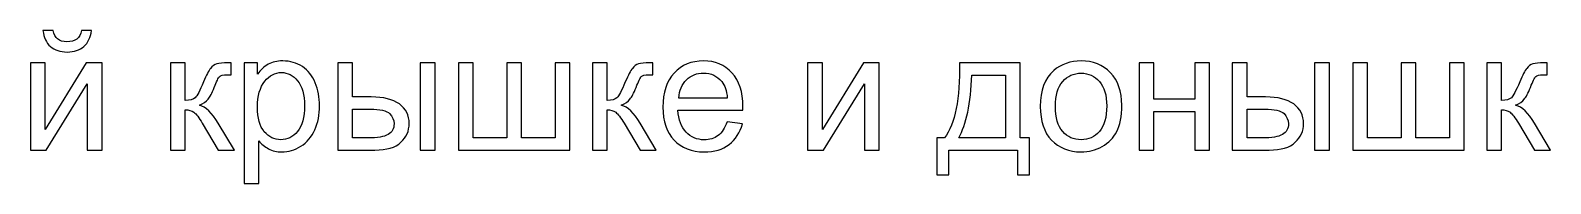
# Model space of a CAD drawing. Header units: millimetres. Extents: x -757 to 1128, y -558 to 127.
# Drawn here: x -25.5 to 51.2, y -210.4 to -202.7 of the extents above; entities that cross this region are included whole.
import ezdxf

# ---------------------------------------------------------------- set-up
doc = ezdxf.new("R2010")
doc.units = ezdxf.units.MM
doc.header["$MEASUREMENT"] = 0
doc.layers.add('Layer 1', color=7, linetype='Continuous')

msp = doc.modelspace()

# ---------------------------------------------------------------- linework, layer by layer
at = {"layer": 'Layer 1'}
for points, knots in [([(-22.9125, -202.6846), (-22.9125, -202.6846), (-22.4045, -202.6846), (-22.4045, -202.6846), (-22.4045, -202.6846), (-22.4454, -203.0331), (-22.5724, -203.3012), (-22.7841, -203.4875), (-22.7841, -203.4875), (-22.9958, -203.6752), (-23.2766, -203.7683), (-23.628, -203.7683), (-23.628, -203.7683), (-23.9807, -203.7683), (-24.263, -203.6752), (-24.4732, -203.4903), (-24.4732, -203.4903), (-24.6835, -203.3041), (-24.8105, -203.0359), (-24.8514, -202.6846), (-24.8514, -202.6846), (-24.8514, -202.6846), (-24.3434, -202.6846), (-24.3434, -202.6846), (-24.3434, -202.6846), (-24.3053, -202.8751), (-24.2277, -203.0176), (-24.1134, -203.1107), (-24.1134, -203.1107), (-23.9991, -203.2053), (-23.8439, -203.2518), (-23.6505, -203.2518), (-23.6505, -203.2518), (-23.4262, -203.2518), (-23.2568, -203.2067), (-23.1425, -203.115), (-23.1425, -203.115), (-23.0282, -203.0247), (-22.9506, -202.8807), (-22.9125, -202.6846)], [0, 0, 0, 0, 0.0909091, 0.0909091, 0.0909091, 0.0909091, 0.1818182, 0.1818182, 0.1818182, 0.1818182, 0.2727273, 0.2727273, 0.2727273, 0.2727273, 0.3636364, 0.3636364, 0.3636364, 0.3636364, 0.4545455, 0.4545455, 0.4545455, 0.4545455, 0.5454545, 0.5454545, 0.5454545, 0.5454545, 0.6363636, 0.6363636, 0.6363636, 0.6363636, 0.7272727, 0.7272727, 0.7272727, 0.7272727, 0.8181818, 0.8181818, 0.8181818, 0.8181818, 1, 1, 1, 1]), ([(-25.4864, -204.3102), (-25.4864, -204.3102), (-24.7413, -204.3102), (-24.7413, -204.3102), (-24.7413, -204.3102), (-24.7413, -204.3102), (-24.7413, -207.6616), (-24.7413, -207.6616), (-24.7413, -207.6616), (-24.7413, -207.6616), (-22.6712, -204.3102), (-22.6712, -204.3102), (-22.6712, -204.3102), (-22.6712, -204.3102), (-21.8711, -204.3102), (-21.8711, -204.3102), (-21.8711, -204.3102), (-21.8711, -204.3102), (-21.8711, -208.7044), (-21.8711, -208.7044), (-21.8711, -208.7044), (-21.8711, -208.7044), (-22.6162, -208.7044), (-22.6162, -208.7044), (-22.6162, -208.7044), (-22.6162, -208.7044), (-22.6162, -205.3742), (-22.6162, -205.3742), (-22.6162, -205.3742), (-22.6162, -205.3742), (-24.6835, -208.7044), (-24.6835, -208.7044), (-24.6835, -208.7044), (-24.6835, -208.7044), (-25.4864, -208.7044), (-25.4864, -208.7044), (-25.4864, -208.7044), (-25.4864, -208.7044), (-25.4864, -204.3102), (-25.4864, -204.3102)], [0, 0, 0, 0, 0.0909091, 0.0909091, 0.0909091, 0.0909091, 0.1818182, 0.1818182, 0.1818182, 0.1818182, 0.2727273, 0.2727273, 0.2727273, 0.2727273, 0.3636364, 0.3636364, 0.3636364, 0.3636364, 0.4545455, 0.4545455, 0.4545455, 0.4545455, 0.5454545, 0.5454545, 0.5454545, 0.5454545, 0.6363636, 0.6363636, 0.6363636, 0.6363636, 0.7272727, 0.7272727, 0.7272727, 0.7272727, 0.8181818, 0.8181818, 0.8181818, 0.8181818, 1, 1, 1, 1]), ([(-18.4125, -204.3102), (-18.4125, -204.3102), (-17.6674, -204.3102), (-17.6674, -204.3102), (-17.6674, -204.3102), (-17.6674, -204.3102), (-17.6674, -206.2067), (-17.6674, -206.2067), (-17.6674, -206.2067), (-17.4303, -206.2067), (-17.2638, -206.1616), (-17.1679, -206.0698), (-17.1679, -206.0698), (-17.0733, -205.9795), (-16.9336, -205.7157), (-16.7473, -205.2768), (-16.7473, -205.2768), (-16.6006, -204.9297), (-16.4821, -204.7011), (-16.3917, -204.591), (-16.3917, -204.591), (-16.3, -204.4809), (-16.1956, -204.4061), (-16.0771, -204.368), (-16.0771, -204.368), (-15.9571, -204.3299), (-15.7666, -204.3102), (-15.5056, -204.3102), (-15.5056, -204.3102), (-15.5056, -204.3102), (-15.356, -204.3102), (-15.356, -204.3102), (-15.356, -204.3102), (-15.356, -204.3102), (-15.356, -204.924), (-15.356, -204.924), (-15.356, -204.924), (-15.356, -204.924), (-15.5634, -204.9198), (-15.5634, -204.9198), (-15.5634, -204.9198), (-15.7596, -204.9198), (-15.8852, -204.9494), (-15.9402, -205.0073), (-15.9402, -205.0073), (-15.998, -205.068), (-16.0869, -205.2486), (-16.2055, -205.5491), (-16.2055, -205.5491), (-16.3184, -205.837), (-16.4214, -206.036), (-16.5159, -206.146), (-16.5159, -206.146), (-16.6091, -206.2561), (-16.7544, -206.3563), (-16.9505, -206.448), (-16.9505, -206.448), (-16.6302, -206.5341), (-16.3141, -206.8318), (-16.0037, -207.3427), (-16.0037, -207.3427), (-16.0037, -207.3427), (-15.1867, -208.7044), (-15.1867, -208.7044), (-15.1867, -208.7044), (-15.1867, -208.7044), (-16.0051, -208.7044), (-16.0051, -208.7044), (-16.0051, -208.7044), (-16.0051, -208.7044), (-16.8108, -207.3469), (-16.8108, -207.3469), (-16.8108, -207.3469), (-16.9731, -207.0717), (-17.1142, -206.8911), (-17.2342, -206.8036), (-17.2342, -206.8036), (-17.3555, -206.7161), (-17.4995, -206.6724), (-17.6674, -206.6724), (-17.6674, -206.6724), (-17.6674, -206.6724), (-17.6674, -208.7044), (-17.6674, -208.7044), (-17.6674, -208.7044), (-17.6674, -208.7044), (-18.4125, -208.7044), (-18.4125, -208.7044), (-18.4125, -208.7044), (-18.4125, -208.7044), (-18.4125, -204.3102), (-18.4125, -204.3102)], [0, 0, 0, 0, 0.0416667, 0.0416667, 0.0416667, 0.0416667, 0.0833333, 0.0833333, 0.0833333, 0.0833333, 0.125, 0.125, 0.125, 0.125, 0.1666667, 0.1666667, 0.1666667, 0.1666667, 0.2083333, 0.2083333, 0.2083333, 0.2083333, 0.25, 0.25, 0.25, 0.25, 0.2916667, 0.2916667, 0.2916667, 0.2916667, 0.3333333, 0.3333333, 0.3333333, 0.3333333, 0.375, 0.375, 0.375, 0.375, 0.4166667, 0.4166667, 0.4166667, 0.4166667, 0.4583333, 0.4583333, 0.4583333, 0.4583333, 0.5, 0.5, 0.5, 0.5, 0.5416667, 0.5416667, 0.5416667, 0.5416667, 0.5833333, 0.5833333, 0.5833333, 0.5833333, 0.625, 0.625, 0.625, 0.625, 0.6666667, 0.6666667, 0.6666667, 0.6666667, 0.7083333, 0.7083333, 0.7083333, 0.7083333, 0.75, 0.75, 0.75, 0.75, 0.7916667, 0.7916667, 0.7916667, 0.7916667, 0.8333333, 0.8333333, 0.8333333, 0.8333333, 0.875, 0.875, 0.875, 0.875, 0.9166667, 0.9166667, 0.9166667, 0.9166667, 1, 1, 1, 1]), ([(-14.6998, -210.3893), (-14.6998, -210.3893), (-14.6998, -204.3102), (-14.6998, -204.3102), (-14.6998, -204.3102), (-14.6998, -204.3102), (-14.0225, -204.3102), (-14.0225, -204.3102), (-14.0225, -204.3102), (-14.0225, -204.3102), (-14.0225, -204.8873), (-14.0225, -204.8873), (-14.0225, -204.8873), (-13.863, -204.6644), (-13.6824, -204.4965), (-13.4806, -204.385), (-13.4806, -204.385), (-13.2802, -204.2735), (-13.0361, -204.217), (-12.7496, -204.217), (-12.7496, -204.217), (-12.3743, -204.217), (-12.0441, -204.313), (-11.7576, -204.5063), (-11.7576, -204.5063), (-11.4712, -204.6982), (-11.2553, -204.9706), (-11.1085, -205.3205), (-11.1085, -205.3205), (-10.9632, -205.6719), (-10.8898, -206.0557), (-10.8898, -206.4748), (-10.8898, -206.4748), (-10.8898, -206.9222), (-10.9702, -207.3257), (-11.1311, -207.6856), (-11.1311, -207.6856), (-11.292, -208.044), (-11.5262, -208.3192), (-11.8338, -208.5111), (-11.8338, -208.5111), (-12.14, -208.7016), (-12.4632, -208.7975), (-12.8018, -208.7975), (-12.8018, -208.7975), (-13.0502, -208.7975), (-13.2732, -208.7453), (-13.4693, -208.6409), (-13.4693, -208.6409), (-13.6669, -208.5365), (-13.8277, -208.4052), (-13.9547, -208.2458), (-13.9547, -208.2458), (-13.9547, -208.2458), (-13.9547, -210.3893), (-13.9547, -210.3893), (-13.9547, -210.3893), (-13.9547, -210.3893), (-14.6998, -210.3893), (-14.6998, -210.3893)], [0, 0, 0, 0, 0.0625, 0.0625, 0.0625, 0.0625, 0.125, 0.125, 0.125, 0.125, 0.1875, 0.1875, 0.1875, 0.1875, 0.25, 0.25, 0.25, 0.25, 0.3125, 0.3125, 0.3125, 0.3125, 0.375, 0.375, 0.375, 0.375, 0.4375, 0.4375, 0.4375, 0.4375, 0.5, 0.5, 0.5, 0.5, 0.5625, 0.5625, 0.5625, 0.5625, 0.625, 0.625, 0.625, 0.625, 0.6875, 0.6875, 0.6875, 0.6875, 0.75, 0.75, 0.75, 0.75, 0.8125, 0.8125, 0.8125, 0.8125, 0.875, 0.875, 0.875, 0.875, 1, 1, 1, 1]), ([(-14.0225, -206.5341), (-14.0225, -207.0971), (-13.9082, -207.5134), (-13.681, -207.7829), (-13.681, -207.7829), (-13.4524, -208.0525), (-13.1758, -208.1879), (-12.8512, -208.1879), (-12.8512, -208.1879), (-12.521, -208.1879), (-12.2388, -208.0482), (-12.0046, -207.7688), (-12.0046, -207.7688), (-11.7689, -207.4894), (-11.6518, -207.0576), (-11.6518, -206.472), (-11.6518, -206.472), (-11.6518, -205.9132), (-11.7661, -205.4955), (-11.9961, -205.2175), (-11.9961, -205.2175), (-12.2261, -204.9395), (-12.4999, -204.8013), (-12.8188, -204.8013), (-12.8188, -204.8013), (-13.1349, -204.8013), (-13.4143, -204.9494), (-13.657, -205.2443), (-13.657, -205.2443), (-13.9011, -205.5407), (-14.0225, -205.9697), (-14.0225, -206.5341)], [0, 0, 0, 0, 0.1111111, 0.1111111, 0.1111111, 0.1111111, 0.2222222, 0.2222222, 0.2222222, 0.2222222, 0.3333333, 0.3333333, 0.3333333, 0.3333333, 0.4444444, 0.4444444, 0.4444444, 0.4444444, 0.5555556, 0.5555556, 0.5555556, 0.5555556, 0.6666667, 0.6666667, 0.6666667, 0.6666667, 0.7777778, 0.7777778, 0.7777778, 0.7777778, 1, 1, 1, 1]), ([(-9.9655, -204.3102), (-9.9655, -204.3102), (-9.2204, -204.3102), (-9.2204, -204.3102), (-9.2204, -204.3102), (-9.2204, -204.3102), (-9.2204, -206.0289), (-9.2204, -206.0289), (-9.2204, -206.0289), (-9.2204, -206.0289), (-8.2806, -206.0289), (-8.2806, -206.0289), (-8.2806, -206.0289), (-7.6668, -206.0289), (-7.1955, -206.1475), (-6.8639, -206.3859), (-6.8639, -206.3859), (-6.5323, -206.6244), (-6.3672, -206.9532), (-6.3672, -207.3723), (-6.3672, -207.3723), (-6.3672, -207.7392), (-6.5054, -208.0525), (-6.782, -208.3135), (-6.782, -208.3135), (-7.0586, -208.5746), (-7.5003, -208.7044), (-8.1085, -208.7044), (-8.1085, -208.7044), (-8.1085, -208.7044), (-9.9655, -208.7044), (-9.9655, -208.7044), (-9.9655, -208.7044), (-9.9655, -208.7044), (-9.9655, -204.3102), (-9.9655, -204.3102)], [0, 0, 0, 0, 0.1, 0.1, 0.1, 0.1, 0.2, 0.2, 0.2, 0.2, 0.3, 0.3, 0.3, 0.3, 0.4, 0.4, 0.4, 0.4, 0.5, 0.5, 0.5, 0.5, 0.6, 0.6, 0.6, 0.6, 0.7, 0.7, 0.7, 0.7, 0.8, 0.8, 0.8, 0.8, 1, 1, 1, 1]), ([(-5.8083, -204.3102), (-5.8083, -204.3102), (-5.0633, -204.3102), (-5.0633, -204.3102), (-5.0633, -204.3102), (-5.0633, -204.3102), (-5.0633, -208.7044), (-5.0633, -208.7044), (-5.0633, -208.7044), (-5.0633, -208.7044), (-5.8083, -208.7044), (-5.8083, -208.7044), (-5.8083, -208.7044), (-5.8083, -208.7044), (-5.8083, -204.3102), (-5.8083, -204.3102)], [0, 0, 0, 0, 0.2, 0.2, 0.2, 0.2, 0.4, 0.4, 0.4, 0.4, 0.6, 0.6, 0.6, 0.6, 1, 1, 1, 1]), ([(-3.8794, -204.3102), (-3.8794, -204.3102), (-3.1343, -204.3102), (-3.1343, -204.3102), (-3.1343, -204.3102), (-3.1343, -204.3102), (-3.1343, -208.0863), (-3.1343, -208.0863), (-3.1343, -208.0863), (-3.1343, -208.0863), (-1.441, -208.0863), (-1.441, -208.0863), (-1.441, -208.0863), (-1.441, -208.0863), (-1.441, -204.3102), (-1.441, -204.3102), (-1.441, -204.3102), (-1.441, -204.3102), (-0.6959, -204.3102), (-0.6959, -204.3102), (-0.6959, -204.3102), (-0.6959, -204.3102), (-0.6959, -208.0863), (-0.6959, -208.0863), (-0.6959, -208.0863), (-0.6959, -208.0863), (0.9974, -208.0863), (0.9974, -208.0863), (0.9974, -208.0863), (0.9974, -208.0863), (0.9974, -204.3102), (0.9974, -204.3102), (0.9974, -204.3102), (0.9974, -204.3102), (1.7425, -204.3102), (1.7425, -204.3102), (1.7425, -204.3102), (1.7425, -204.3102), (1.7425, -208.7044), (1.7425, -208.7044), (1.7425, -208.7044), (1.7425, -208.7044), (-3.8794, -208.7044), (-3.8794, -208.7044), (-3.8794, -208.7044), (-3.8794, -208.7044), (-3.8794, -204.3102), (-3.8794, -204.3102)], [0, 0, 0, 0, 0.0769231, 0.0769231, 0.0769231, 0.0769231, 0.1538462, 0.1538462, 0.1538462, 0.1538462, 0.2307692, 0.2307692, 0.2307692, 0.2307692, 0.3076923, 0.3076923, 0.3076923, 0.3076923, 0.3846154, 0.3846154, 0.3846154, 0.3846154, 0.4615385, 0.4615385, 0.4615385, 0.4615385, 0.5384615, 0.5384615, 0.5384615, 0.5384615, 0.6153846, 0.6153846, 0.6153846, 0.6153846, 0.6923077, 0.6923077, 0.6923077, 0.6923077, 0.7692308, 0.7692308, 0.7692308, 0.7692308, 0.8461538, 0.8461538, 0.8461538, 0.8461538, 1, 1, 1, 1]), ([(2.8784, -204.3102), (2.8784, -204.3102), (3.6235, -204.3102), (3.6235, -204.3102), (3.6235, -204.3102), (3.6235, -204.3102), (3.6235, -206.2067), (3.6235, -206.2067), (3.6235, -206.2067), (3.8606, -206.2067), (4.0271, -206.1616), (4.123, -206.0698), (4.123, -206.0698), (4.2176, -205.9795), (4.3573, -205.7157), (4.5436, -205.2768), (4.5436, -205.2768), (4.6903, -204.9297), (4.8088, -204.7011), (4.8992, -204.591), (4.8992, -204.591), (4.9909, -204.4809), (5.0953, -204.4061), (5.2138, -204.368), (5.2138, -204.368), (5.3338, -204.3299), (5.5243, -204.3102), (5.7853, -204.3102), (5.7853, -204.3102), (5.7853, -204.3102), (5.9349, -204.3102), (5.9349, -204.3102), (5.9349, -204.3102), (5.9349, -204.3102), (5.9349, -204.924), (5.9349, -204.924), (5.9349, -204.924), (5.9349, -204.924), (5.7275, -204.9198), (5.7275, -204.9198), (5.7275, -204.9198), (5.5313, -204.9198), (5.4057, -204.9494), (5.3507, -205.0073), (5.3507, -205.0073), (5.2929, -205.068), (5.204, -205.2486), (5.0854, -205.5491), (5.0854, -205.5491), (4.9725, -205.837), (4.8695, -206.036), (4.775, -206.146), (4.775, -206.146), (4.6818, -206.2561), (4.5365, -206.3563), (4.3404, -206.448), (4.3404, -206.448), (4.6607, -206.5341), (4.9768, -206.8318), (5.2872, -207.3427), (5.2872, -207.3427), (5.2872, -207.3427), (6.1042, -208.7044), (6.1042, -208.7044), (6.1042, -208.7044), (6.1042, -208.7044), (5.2858, -208.7044), (5.2858, -208.7044), (5.2858, -208.7044), (5.2858, -208.7044), (4.4801, -207.3469), (4.4801, -207.3469), (4.4801, -207.3469), (4.3178, -207.0717), (4.1767, -206.8911), (4.0567, -206.8036), (4.0567, -206.8036), (3.9354, -206.7161), (3.7914, -206.6724), (3.6235, -206.6724), (3.6235, -206.6724), (3.6235, -206.6724), (3.6235, -208.7044), (3.6235, -208.7044), (3.6235, -208.7044), (3.6235, -208.7044), (2.8784, -208.7044), (2.8784, -208.7044), (2.8784, -208.7044), (2.8784, -208.7044), (2.8784, -204.3102), (2.8784, -204.3102)], [0, 0, 0, 0, 0.0416667, 0.0416667, 0.0416667, 0.0416667, 0.0833333, 0.0833333, 0.0833333, 0.0833333, 0.125, 0.125, 0.125, 0.125, 0.1666667, 0.1666667, 0.1666667, 0.1666667, 0.2083333, 0.2083333, 0.2083333, 0.2083333, 0.25, 0.25, 0.25, 0.25, 0.2916667, 0.2916667, 0.2916667, 0.2916667, 0.3333333, 0.3333333, 0.3333333, 0.3333333, 0.375, 0.375, 0.375, 0.375, 0.4166667, 0.4166667, 0.4166667, 0.4166667, 0.4583333, 0.4583333, 0.4583333, 0.4583333, 0.5, 0.5, 0.5, 0.5, 0.5416667, 0.5416667, 0.5416667, 0.5416667, 0.5833333, 0.5833333, 0.5833333, 0.5833333, 0.625, 0.625, 0.625, 0.625, 0.6666667, 0.6666667, 0.6666667, 0.6666667, 0.7083333, 0.7083333, 0.7083333, 0.7083333, 0.75, 0.75, 0.75, 0.75, 0.7916667, 0.7916667, 0.7916667, 0.7916667, 0.8333333, 0.8333333, 0.8333333, 0.8333333, 0.875, 0.875, 0.875, 0.875, 0.9166667, 0.9166667, 0.9166667, 0.9166667, 1, 1, 1, 1]), ([(9.6828, -207.282), (9.6828, -207.282), (10.4533, -207.3836), (10.4533, -207.3836), (10.4533, -207.3836), (10.3333, -207.8309), (10.109, -208.1795), (9.7816, -208.4264), (9.7816, -208.4264), (9.4542, -208.6734), (9.0365, -208.7975), (8.5271, -208.7975), (8.5271, -208.7975), (7.8865, -208.7975), (7.3785, -208.6), (7.0031, -208.2049), (7.0031, -208.2049), (6.6277, -207.8112), (6.4401, -207.2566), (6.4401, -206.544), (6.4401, -206.544), (6.4401, -205.8074), (6.6292, -205.2345), (7.0087, -204.8281), (7.0087, -204.8281), (7.3883, -204.4202), (7.8808, -204.217), (8.4862, -204.217), (8.4862, -204.217), (9.0718, -204.217), (9.5502, -204.416), (9.9213, -204.8154), (9.9213, -204.8154), (10.2924, -205.2147), (10.4787, -205.7763), (10.4787, -206.5002), (10.4787, -206.5002), (10.4787, -206.544), (10.4773, -206.6103), (10.4745, -206.6978), (10.4745, -206.6978), (10.4745, -206.6978), (7.2021, -206.6978), (7.2021, -206.6978), (7.2021, -206.6978), (7.2303, -207.179), (7.3658, -207.5487), (7.6113, -207.8041), (7.6113, -207.8041), (7.8554, -208.0595), (8.1616, -208.1879), (8.5271, -208.1879), (8.5271, -208.1879), (8.7995, -208.1879), (9.0323, -208.116), (9.2242, -207.972), (9.2242, -207.972), (9.4175, -207.8281), (9.5699, -207.5981), (9.6828, -207.282)], [0, 0, 0, 0, 0.0625, 0.0625, 0.0625, 0.0625, 0.125, 0.125, 0.125, 0.125, 0.1875, 0.1875, 0.1875, 0.1875, 0.25, 0.25, 0.25, 0.25, 0.3125, 0.3125, 0.3125, 0.3125, 0.375, 0.375, 0.375, 0.375, 0.4375, 0.4375, 0.4375, 0.4375, 0.5, 0.5, 0.5, 0.5, 0.5625, 0.5625, 0.5625, 0.5625, 0.625, 0.625, 0.625, 0.625, 0.6875, 0.6875, 0.6875, 0.6875, 0.75, 0.75, 0.75, 0.75, 0.8125, 0.8125, 0.8125, 0.8125, 0.875, 0.875, 0.875, 0.875, 1, 1, 1, 1]), ([(7.2444, -206.0882), (7.2444, -206.0882), (9.6913, -206.0882), (9.6913, -206.0882), (9.6913, -206.0882), (9.6588, -205.7185), (9.5643, -205.4419), (9.4105, -205.257), (9.4105, -205.257), (9.1748, -204.9706), (8.8672, -204.8267), (8.4904, -204.8267), (8.4904, -204.8267), (8.1489, -204.8267), (7.8625, -204.941), (7.6296, -205.1696), (7.6296, -205.1696), (7.3982, -205.3982), (7.2698, -205.7044), (7.2444, -206.0882)], [0, 0, 0, 0, 0.1666667, 0.1666667, 0.1666667, 0.1666667, 0.3333333, 0.3333333, 0.3333333, 0.3333333, 0.5, 0.5, 0.5, 0.5, 0.6666667, 0.6666667, 0.6666667, 0.6666667, 1, 1, 1, 1]), ([(13.7468, -204.3102), (13.7468, -204.3102), (14.4919, -204.3102), (14.4919, -204.3102), (14.4919, -204.3102), (14.4919, -204.3102), (14.4919, -207.6616), (14.4919, -207.6616), (14.4919, -207.6616), (14.4919, -207.6616), (16.562, -204.3102), (16.562, -204.3102), (16.562, -204.3102), (16.562, -204.3102), (17.3621, -204.3102), (17.3621, -204.3102), (17.3621, -204.3102), (17.3621, -204.3102), (17.3621, -208.7044), (17.3621, -208.7044), (17.3621, -208.7044), (17.3621, -208.7044), (16.617, -208.7044), (16.617, -208.7044), (16.617, -208.7044), (16.617, -208.7044), (16.617, -205.3742), (16.617, -205.3742), (16.617, -205.3742), (16.617, -205.3742), (14.5497, -208.7044), (14.5497, -208.7044), (14.5497, -208.7044), (14.5497, -208.7044), (13.7468, -208.7044), (13.7468, -208.7044), (13.7468, -208.7044), (13.7468, -208.7044), (13.7468, -204.3102), (13.7468, -204.3102)], [0, 0, 0, 0, 0.0909091, 0.0909091, 0.0909091, 0.0909091, 0.1818182, 0.1818182, 0.1818182, 0.1818182, 0.2727273, 0.2727273, 0.2727273, 0.2727273, 0.3636364, 0.3636364, 0.3636364, 0.3636364, 0.4545455, 0.4545455, 0.4545455, 0.4545455, 0.5454545, 0.5454545, 0.5454545, 0.5454545, 0.6363636, 0.6363636, 0.6363636, 0.6363636, 0.7272727, 0.7272727, 0.7272727, 0.7272727, 0.8181818, 0.8181818, 0.8181818, 0.8181818, 1, 1, 1, 1]), ([(21.4134, -204.3102), (21.4134, -204.3102), (24.4783, -204.3102), (24.4783, -204.3102), (24.4783, -204.3102), (24.4783, -204.3102), (24.4783, -208.0948), (24.4783, -208.0948), (24.4783, -208.0948), (24.4783, -208.0948), (24.9525, -208.0948), (24.9525, -208.0948), (24.9525, -208.0948), (24.9525, -208.0948), (24.9525, -209.949), (24.9525, -209.949), (24.9525, -209.949), (24.9525, -209.949), (24.3429, -209.949), (24.3429, -209.949), (24.3429, -209.949), (24.3429, -209.949), (24.3429, -208.7044), (24.3429, -208.7044), (24.3429, -208.7044), (24.3429, -208.7044), (20.88, -208.7044), (20.88, -208.7044), (20.88, -208.7044), (20.88, -208.7044), (20.88, -209.949), (20.88, -209.949), (20.88, -209.949), (20.88, -209.949), (20.2704, -209.949), (20.2704, -209.949), (20.2704, -209.949), (20.2704, -209.949), (20.2704, -208.0948), (20.2704, -208.0948), (20.2704, -208.0948), (20.2704, -208.0948), (20.6599, -208.0948), (20.6599, -208.0948), (20.6599, -208.0948), (21.1848, -207.3822), (21.436, -206.1206), (21.4134, -204.3102)], [0, 0, 0, 0, 0.0769231, 0.0769231, 0.0769231, 0.0769231, 0.1538462, 0.1538462, 0.1538462, 0.1538462, 0.2307692, 0.2307692, 0.2307692, 0.2307692, 0.3076923, 0.3076923, 0.3076923, 0.3076923, 0.3846154, 0.3846154, 0.3846154, 0.3846154, 0.4615385, 0.4615385, 0.4615385, 0.4615385, 0.5384615, 0.5384615, 0.5384615, 0.5384615, 0.6153846, 0.6153846, 0.6153846, 0.6153846, 0.6923077, 0.6923077, 0.6923077, 0.6923077, 0.7692308, 0.7692308, 0.7692308, 0.7692308, 0.8461538, 0.8461538, 0.8461538, 0.8461538, 1, 1, 1, 1]), ([(25.4901, -206.5073), (25.4901, -205.6959), (25.7159, -205.0948), (26.1688, -204.7039), (26.1688, -204.7039), (26.5456, -204.3793), (27.0071, -204.217), (27.5503, -204.217), (27.5503, -204.217), (28.1529, -204.217), (28.6468, -204.4146), (29.0306, -204.8097), (29.0306, -204.8097), (29.413, -205.2034), (29.6049, -205.7495), (29.6049, -206.4452), (29.6049, -206.4452), (29.6049, -207.0096), (29.5203, -207.4527), (29.3509, -207.7759), (29.3509, -207.7759), (29.1816, -208.099), (28.9346, -208.3502), (28.6101, -208.5294), (28.6101, -208.5294), (28.2869, -208.7086), (27.9327, -208.7975), (27.5503, -208.7975), (27.5503, -208.7975), (26.9351, -208.7975), (26.4384, -208.6014), (26.0588, -208.2077), (26.0588, -208.2077), (25.6792, -207.814), (25.4901, -207.2467), (25.4901, -206.5073)], [0, 0, 0, 0, 0.1, 0.1, 0.1, 0.1, 0.2, 0.2, 0.2, 0.2, 0.3, 0.3, 0.3, 0.3, 0.4, 0.4, 0.4, 0.4, 0.5, 0.5, 0.5, 0.5, 0.6, 0.6, 0.6, 0.6, 0.7, 0.7, 0.7, 0.7, 0.8, 0.8, 0.8, 0.8, 1, 1, 1, 1]), ([(26.2521, -206.5087), (26.2521, -207.0703), (26.3749, -207.4908), (26.6204, -207.7688), (26.6204, -207.7688), (26.8674, -208.0482), (27.1764, -208.1879), (27.5503, -208.1879), (27.5503, -208.1879), (27.92, -208.1879), (28.2277, -208.0482), (28.4746, -207.7674), (28.4746, -207.7674), (28.7201, -207.4866), (28.8429, -207.059), (28.8429, -206.4847), (28.8429, -206.4847), (28.8429, -205.9428), (28.7187, -205.5322), (28.4718, -205.2542), (28.4718, -205.2542), (28.2248, -204.9748), (27.9172, -204.8351), (27.5503, -204.8351), (27.5503, -204.8351), (27.1764, -204.8351), (26.8674, -204.9734), (26.6204, -205.2514), (26.6204, -205.2514), (26.3749, -205.5294), (26.2521, -205.9485), (26.2521, -206.5087)], [0, 0, 0, 0, 0.1111111, 0.1111111, 0.1111111, 0.1111111, 0.2222222, 0.2222222, 0.2222222, 0.2222222, 0.3333333, 0.3333333, 0.3333333, 0.3333333, 0.4444444, 0.4444444, 0.4444444, 0.4444444, 0.5555556, 0.5555556, 0.5555556, 0.5555556, 0.6666667, 0.6666667, 0.6666667, 0.6666667, 0.7777778, 0.7777778, 0.7777778, 0.7777778, 1, 1, 1, 1]), ([(30.4784, -204.3102), (30.4784, -204.3102), (31.2235, -204.3102), (31.2235, -204.3102), (31.2235, -204.3102), (31.2235, -204.3102), (31.2235, -206.139), (31.2235, -206.139), (31.2235, -206.139), (31.2235, -206.139), (33.2893, -206.139), (33.2893, -206.139), (33.2893, -206.139), (33.2893, -206.139), (33.2893, -204.3102), (33.2893, -204.3102), (33.2893, -204.3102), (33.2893, -204.3102), (34.0344, -204.3102), (34.0344, -204.3102), (34.0344, -204.3102), (34.0344, -204.3102), (34.0344, -208.7044), (34.0344, -208.7044), (34.0344, -208.7044), (34.0344, -208.7044), (33.2893, -208.7044), (33.2893, -208.7044), (33.2893, -208.7044), (33.2893, -208.7044), (33.2893, -206.7571), (33.2893, -206.7571), (33.2893, -206.7571), (33.2893, -206.7571), (31.2235, -206.7571), (31.2235, -206.7571), (31.2235, -206.7571), (31.2235, -206.7571), (31.2235, -208.7044), (31.2235, -208.7044), (31.2235, -208.7044), (31.2235, -208.7044), (30.4784, -208.7044), (30.4784, -208.7044), (30.4784, -208.7044), (30.4784, -208.7044), (30.4784, -204.3102), (30.4784, -204.3102)], [0, 0, 0, 0, 0.0769231, 0.0769231, 0.0769231, 0.0769231, 0.1538462, 0.1538462, 0.1538462, 0.1538462, 0.2307692, 0.2307692, 0.2307692, 0.2307692, 0.3076923, 0.3076923, 0.3076923, 0.3076923, 0.3846154, 0.3846154, 0.3846154, 0.3846154, 0.4615385, 0.4615385, 0.4615385, 0.4615385, 0.5384615, 0.5384615, 0.5384615, 0.5384615, 0.6153846, 0.6153846, 0.6153846, 0.6153846, 0.6923077, 0.6923077, 0.6923077, 0.6923077, 0.7692308, 0.7692308, 0.7692308, 0.7692308, 0.8461538, 0.8461538, 0.8461538, 0.8461538, 1, 1, 1, 1]), ([(35.1788, -204.3102), (35.1788, -204.3102), (35.9239, -204.3102), (35.9239, -204.3102), (35.9239, -204.3102), (35.9239, -204.3102), (35.9239, -206.0289), (35.9239, -206.0289), (35.9239, -206.0289), (35.9239, -206.0289), (36.8637, -206.0289), (36.8637, -206.0289), (36.8637, -206.0289), (37.4775, -206.0289), (37.9488, -206.1475), (38.2804, -206.3859), (38.2804, -206.3859), (38.612, -206.6244), (38.7771, -206.9532), (38.7771, -207.3723), (38.7771, -207.3723), (38.7771, -207.7392), (38.6389, -208.0525), (38.3623, -208.3135), (38.3623, -208.3135), (38.0857, -208.5746), (37.644, -208.7044), (37.0358, -208.7044), (37.0358, -208.7044), (37.0358, -208.7044), (35.1788, -208.7044), (35.1788, -208.7044), (35.1788, -208.7044), (35.1788, -208.7044), (35.1788, -204.3102), (35.1788, -204.3102)], [0, 0, 0, 0, 0.1, 0.1, 0.1, 0.1, 0.2, 0.2, 0.2, 0.2, 0.3, 0.3, 0.3, 0.3, 0.4, 0.4, 0.4, 0.4, 0.5, 0.5, 0.5, 0.5, 0.6, 0.6, 0.6, 0.6, 0.7, 0.7, 0.7, 0.7, 0.8, 0.8, 0.8, 0.8, 1, 1, 1, 1]), ([(39.336, -204.3102), (39.336, -204.3102), (40.081, -204.3102), (40.081, -204.3102), (40.081, -204.3102), (40.081, -204.3102), (40.081, -208.7044), (40.081, -208.7044), (40.081, -208.7044), (40.081, -208.7044), (39.336, -208.7044), (39.336, -208.7044), (39.336, -208.7044), (39.336, -208.7044), (39.336, -204.3102), (39.336, -204.3102)], [0, 0, 0, 0, 0.2, 0.2, 0.2, 0.2, 0.4, 0.4, 0.4, 0.4, 0.6, 0.6, 0.6, 0.6, 1, 1, 1, 1]), ([(41.2649, -204.3102), (41.2649, -204.3102), (42.01, -204.3102), (42.01, -204.3102), (42.01, -204.3102), (42.01, -204.3102), (42.01, -208.0863), (42.01, -208.0863), (42.01, -208.0863), (42.01, -208.0863), (43.7033, -208.0863), (43.7033, -208.0863), (43.7033, -208.0863), (43.7033, -208.0863), (43.7033, -204.3102), (43.7033, -204.3102), (43.7033, -204.3102), (43.7033, -204.3102), (44.4484, -204.3102), (44.4484, -204.3102), (44.4484, -204.3102), (44.4484, -204.3102), (44.4484, -208.0863), (44.4484, -208.0863), (44.4484, -208.0863), (44.4484, -208.0863), (46.1417, -208.0863), (46.1417, -208.0863), (46.1417, -208.0863), (46.1417, -208.0863), (46.1417, -204.3102), (46.1417, -204.3102), (46.1417, -204.3102), (46.1417, -204.3102), (46.8868, -204.3102), (46.8868, -204.3102), (46.8868, -204.3102), (46.8868, -204.3102), (46.8868, -208.7044), (46.8868, -208.7044), (46.8868, -208.7044), (46.8868, -208.7044), (41.2649, -208.7044), (41.2649, -208.7044), (41.2649, -208.7044), (41.2649, -208.7044), (41.2649, -204.3102), (41.2649, -204.3102)], [0, 0, 0, 0, 0.0769231, 0.0769231, 0.0769231, 0.0769231, 0.1538462, 0.1538462, 0.1538462, 0.1538462, 0.2307692, 0.2307692, 0.2307692, 0.2307692, 0.3076923, 0.3076923, 0.3076923, 0.3076923, 0.3846154, 0.3846154, 0.3846154, 0.3846154, 0.4615385, 0.4615385, 0.4615385, 0.4615385, 0.5384615, 0.5384615, 0.5384615, 0.5384615, 0.6153846, 0.6153846, 0.6153846, 0.6153846, 0.6923077, 0.6923077, 0.6923077, 0.6923077, 0.7692308, 0.7692308, 0.7692308, 0.7692308, 0.8461538, 0.8461538, 0.8461538, 0.8461538, 1, 1, 1, 1]), ([(48.0227, -204.3102), (48.0227, -204.3102), (48.7678, -204.3102), (48.7678, -204.3102), (48.7678, -204.3102), (48.7678, -204.3102), (48.7678, -206.2067), (48.7678, -206.2067), (48.7678, -206.2067), (49.0049, -206.2067), (49.1714, -206.1616), (49.2673, -206.0698), (49.2673, -206.0698), (49.3619, -205.9795), (49.5016, -205.7157), (49.6879, -205.2768), (49.6879, -205.2768), (49.8346, -204.9297), (49.9531, -204.7011), (50.0435, -204.591), (50.0435, -204.591), (50.1352, -204.4809), (50.2396, -204.4061), (50.3581, -204.368), (50.3581, -204.368), (50.4781, -204.3299), (50.6686, -204.3102), (50.9296, -204.3102), (50.9296, -204.3102), (50.9296, -204.3102), (51.0792, -204.3102), (51.0792, -204.3102), (51.0792, -204.3102), (51.0792, -204.3102), (51.0792, -204.924), (51.0792, -204.924), (51.0792, -204.924), (51.0792, -204.924), (50.8718, -204.9198), (50.8718, -204.9198), (50.8718, -204.9198), (50.6756, -204.9198), (50.55, -204.9494), (50.495, -205.0073), (50.495, -205.0073), (50.4372, -205.068), (50.3483, -205.2486), (50.2297, -205.5491), (50.2297, -205.5491), (50.1168, -205.837), (50.0138, -206.036), (49.9193, -206.146), (49.9193, -206.146), (49.8261, -206.2561), (49.6808, -206.3563), (49.4847, -206.448), (49.4847, -206.448), (49.805, -206.5341), (50.1211, -206.8318), (50.4315, -207.3427), (50.4315, -207.3427), (50.4315, -207.3427), (51.2485, -208.7044), (51.2485, -208.7044), (51.2485, -208.7044), (51.2485, -208.7044), (50.4301, -208.7044), (50.4301, -208.7044), (50.4301, -208.7044), (50.4301, -208.7044), (49.6244, -207.3469), (49.6244, -207.3469), (49.6244, -207.3469), (49.4621, -207.0717), (49.321, -206.8911), (49.201, -206.8036), (49.201, -206.8036), (49.0797, -206.7161), (48.9357, -206.6724), (48.7678, -206.6724), (48.7678, -206.6724), (48.7678, -206.6724), (48.7678, -208.7044), (48.7678, -208.7044), (48.7678, -208.7044), (48.7678, -208.7044), (48.0227, -208.7044), (48.0227, -208.7044), (48.0227, -208.7044), (48.0227, -208.7044), (48.0227, -204.3102), (48.0227, -204.3102)], [0, 0, 0, 0, 0.0416667, 0.0416667, 0.0416667, 0.0416667, 0.0833333, 0.0833333, 0.0833333, 0.0833333, 0.125, 0.125, 0.125, 0.125, 0.1666667, 0.1666667, 0.1666667, 0.1666667, 0.2083333, 0.2083333, 0.2083333, 0.2083333, 0.25, 0.25, 0.25, 0.25, 0.2916667, 0.2916667, 0.2916667, 0.2916667, 0.3333333, 0.3333333, 0.3333333, 0.3333333, 0.375, 0.375, 0.375, 0.375, 0.4166667, 0.4166667, 0.4166667, 0.4166667, 0.4583333, 0.4583333, 0.4583333, 0.4583333, 0.5, 0.5, 0.5, 0.5, 0.5416667, 0.5416667, 0.5416667, 0.5416667, 0.5833333, 0.5833333, 0.5833333, 0.5833333, 0.625, 0.625, 0.625, 0.625, 0.6666667, 0.6666667, 0.6666667, 0.6666667, 0.7083333, 0.7083333, 0.7083333, 0.7083333, 0.75, 0.75, 0.75, 0.75, 0.7916667, 0.7916667, 0.7916667, 0.7916667, 0.8333333, 0.8333333, 0.8333333, 0.8333333, 0.875, 0.875, 0.875, 0.875, 0.9166667, 0.9166667, 0.9166667, 0.9166667, 1, 1, 1, 1]), ([(22.0315, -204.9283), (21.9764, -206.3549), (21.7563, -207.4104), (21.3711, -208.0948), (21.3711, -208.0948), (21.3711, -208.0948), (23.7333, -208.0948), (23.7333, -208.0948), (23.7333, -208.0948), (23.7333, -208.0948), (23.7333, -204.9283), (23.7333, -204.9283), (23.7333, -204.9283), (23.7333, -204.9283), (22.0315, -204.9283), (22.0315, -204.9283)], [0, 0, 0, 0, 0.2, 0.2, 0.2, 0.2, 0.4, 0.4, 0.4, 0.4, 0.6, 0.6, 0.6, 0.6, 1, 1, 1, 1]), ([(-9.2204, -208.0948), (-9.2204, -208.0948), (-8.4387, -208.0948), (-8.4387, -208.0948), (-8.4387, -208.0948), (-7.9688, -208.0948), (-7.6315, -208.0369), (-7.4311, -207.9212), (-7.4311, -207.9212), (-7.2293, -207.8055), (-7.1292, -207.6249), (-7.1292, -207.3794), (-7.1292, -207.3794), (-7.1292, -207.1889), (-7.2039, -207.0195), (-7.3521, -206.8699), (-7.3521, -206.8699), (-7.5017, -206.7218), (-7.8305, -206.647), (-8.3399, -206.647), (-8.3399, -206.647), (-8.3399, -206.647), (-9.2204, -206.647), (-9.2204, -206.647), (-9.2204, -206.647), (-9.2204, -206.647), (-9.2204, -208.0948), (-9.2204, -208.0948)], [0, 0, 0, 0, 0.125, 0.125, 0.125, 0.125, 0.25, 0.25, 0.25, 0.25, 0.375, 0.375, 0.375, 0.375, 0.5, 0.5, 0.5, 0.5, 0.625, 0.625, 0.625, 0.625, 0.75, 0.75, 0.75, 0.75, 1, 1, 1, 1]), ([(35.9239, -208.0948), (35.9239, -208.0948), (36.7056, -208.0948), (36.7056, -208.0948), (36.7056, -208.0948), (37.1755, -208.0948), (37.5128, -208.0369), (37.7132, -207.9212), (37.7132, -207.9212), (37.915, -207.8055), (38.0151, -207.6249), (38.0151, -207.3794), (38.0151, -207.3794), (38.0151, -207.1889), (37.9404, -207.0195), (37.7922, -206.8699), (37.7922, -206.8699), (37.6426, -206.7218), (37.3138, -206.647), (36.8044, -206.647), (36.8044, -206.647), (36.8044, -206.647), (35.9239, -206.647), (35.9239, -206.647), (35.9239, -206.647), (35.9239, -206.647), (35.9239, -208.0948), (35.9239, -208.0948)], [0, 0, 0, 0, 0.125, 0.125, 0.125, 0.125, 0.25, 0.25, 0.25, 0.25, 0.375, 0.375, 0.375, 0.375, 0.5, 0.5, 0.5, 0.5, 0.625, 0.625, 0.625, 0.625, 0.75, 0.75, 0.75, 0.75, 1, 1, 1, 1])]:
    msp.add_open_spline(points, degree=3, knots=knots, dxfattribs=at)

doc.saveas('drawing.dxf')
